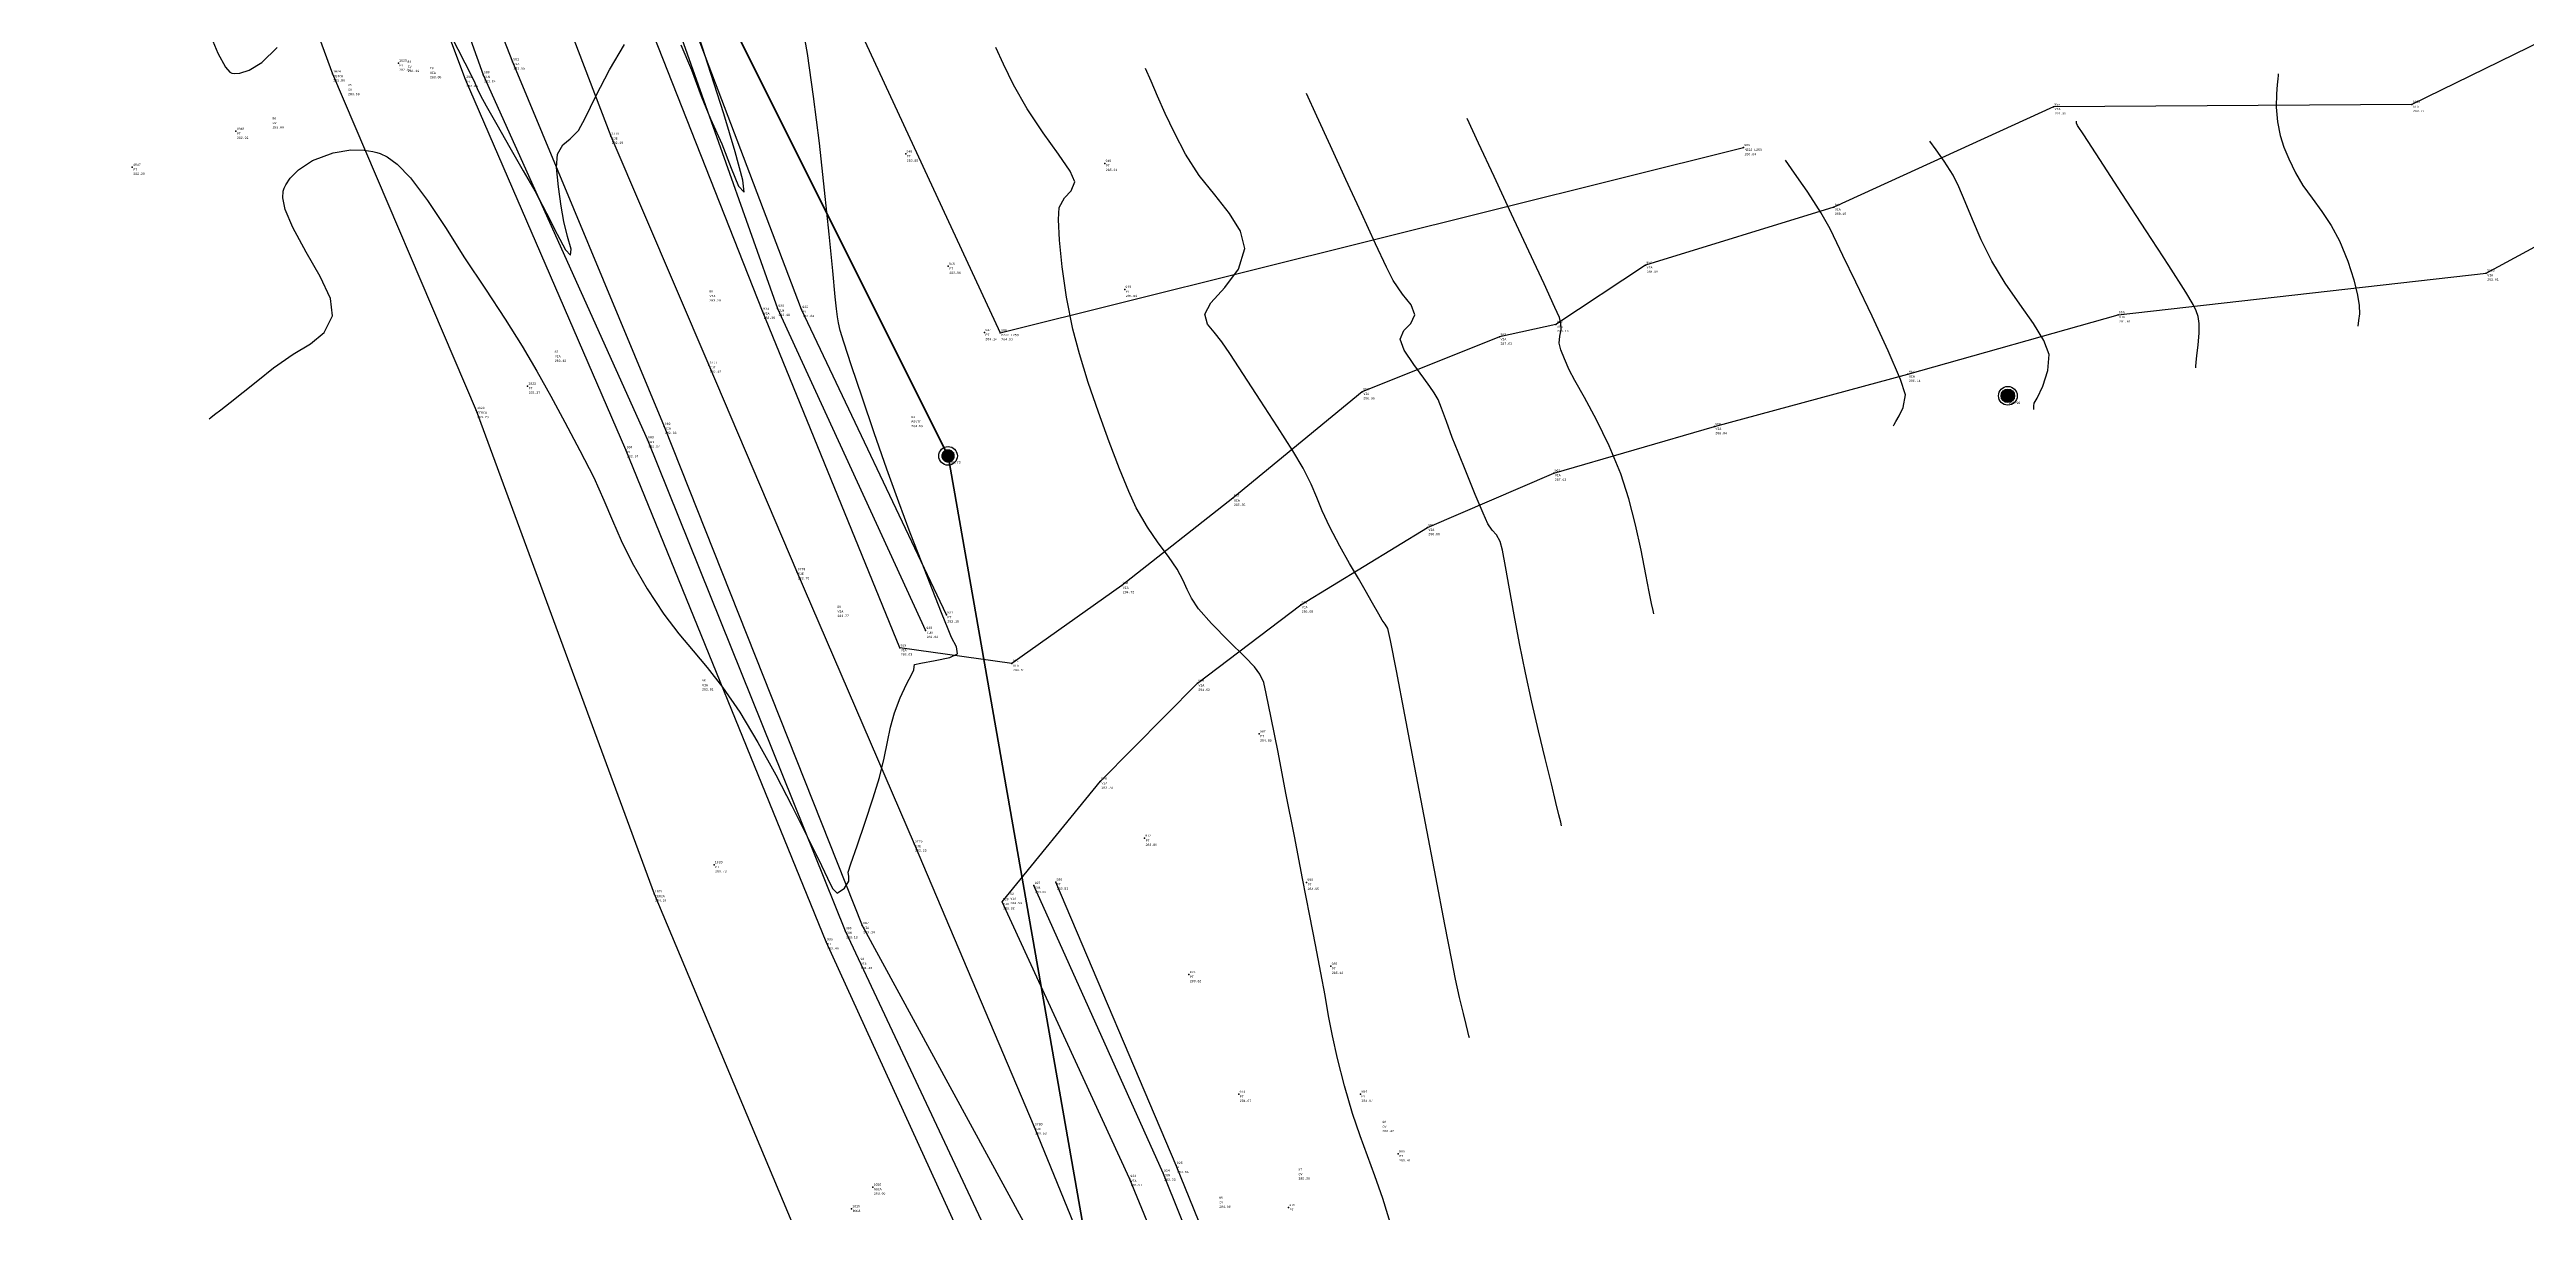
# Model space of a CAD drawing. Header units: metres. Extents: x 5050628 to 5051715, y 2427226 to 2427693.
# Drawn here: x 5050999 to 5051055, y 2427450.4 to 2427476.7 of the extents above; entities that cross this region are included whole.
import ezdxf
from ezdxf.enums import TextEntityAlignment as Align

# ---------------------------------------------------------------- set-up
doc = ezdxf.new("R2010")
doc.units = ezdxf.units.M
for name, color, linetype in [('1. Eje Vía', 7, 'Continuous'), ('Alcantarilla', 253, 'Continuous'), ('C-TOPO-MINR-N', 11, 'Continuous'), ('Cerca', 90, 'FENCELINE2'), ('Cuneta N', 150, 'Continuous'), ('CVL_PUNTO', 2, 'Continuous'), ('CVL_PUNTO_COR', 2, 'Continuous'), ('CVL_PUNTO_NUM', 2, 'Continuous'), ('Paramento', 7, 'Continuous'), ('POSTE', 2, 'Continuous'), ('Vía', 40, 'Continuous')]:
    doc.layers.add(name, color=color, linetype=linetype)
doc.layers.add('Linea del alumbrado', color=2, linetype='Continuous', lineweight=100)
doc.layers.add('Poste Baja tension', color=30, linetype='Continuous', lineweight=100)
doc.styles.add('MONOTXT4', font='monotxt4.shx')
doc.linetypes.add('FENCELINE2', pattern='A,0.25,-0.1,[132,ltypeshp.shx,S=0.1,R=0,X=-0.1,Y=0],-0.1,1', length=1.45)

# ---------------------------------------------------------------- blocks, each defined once
blk = doc.blocks.new('POSTE')
at = {"layer": 'POSTE'}
h = blk.add_hatch(color=30, dxfattribs=at)
edge = h.paths.add_edge_path()
edge.add_arc((992.96, 972.38), 0.558, 0, 360)
at = {"layer": 'POSTE', "color": 30}
for radius in [0.768, 0.558]:
    blk.add_circle((992.96, 972.38, 192.94), radius, dxfattribs=at)
blk = doc.blocks.new('A$Cd4a49434')
at = {"layer": 'POSTE', "xscale": 0.6787685145199105, "yscale": 0.6787685145199105, "zscale": 0.6787685145199105, "rotation": 349.84833}
blk.add_blockref('POSTE', (-779.25, -530.37, 158.25), dxfattribs=at)
blk = doc.blocks.new('Poste alumbrado publico')
at = {"layer": 'POSTE', "true_color": 0xf8d731}
h = blk.add_hatch(color=40, dxfattribs=at)
edge = h.paths.add_edge_path()
edge.add_arc((839096.774, 1362011.373), 0.154, -10.5638, 349.4362)
at = {"layer": 'POSTE', "color": 30}
blk.add_circle((839096.774, 1362011.373, 258.514), 0.211, dxfattribs=at)

msp = doc.modelspace()

# ---------------------------------------------------------------- linework, layer by layer
at = {"layer": '1. Eje Vía', "elevation": 280.286, "flags": 128}
msp.add_lwpolyline([(5051009.27, 2427481.095), (5051011.683, 2427474.781), (5051013.901, 2427469.598), (5051015.895, 2427464.923), (5051018.545, 2427458.76), (5051021.26, 2427452.358), (5051023.643, 2427446.518), (5051025.909, 2427440.562), (5051028.059, 2427434.158), (5051029.64, 2427428.133), (5051031.572, 2427421.798), (5051034.273, 2427415.772), (5051037.725, 2427410.319)], dxfattribs=at)
at = {"layer": 'C-TOPO-MINR-N', "color": 32, "linetype": 'Continuous', "lineweight": -3}
for points in [[(5051002.528, 2427477.297, 283.966), (5051002.794, 2427476.658, 283.966), (5051002.968, 2427476.343, 283.966), (5051003.067, 2427476.232, 283.966), (5051003.111, 2427476.21, 283.966), (5051003.17, 2427476.201, 283.966), (5051003.297, 2427476.208, 283.966), (5051003.504, 2427476.275, 283.966), (5051003.792, 2427476.453, 283.966), (5051004.136, 2427476.786, 283.966)], [(5051002.596, 2427468.382, 283.966), (5051002.636, 2427468.413, 283.966), (5051002.721, 2427468.48, 283.966), (5051002.863, 2427468.59, 283.966), (5051003.074, 2427468.754, 283.966), (5051003.372, 2427468.986, 283.966), (5051003.701, 2427469.248, 283.966), (5051004.055, 2427469.538, 283.966), (5051004.498, 2427469.848, 283.966), (5051004.892, 2427470.082, 283.966), (5051005.202, 2427470.338, 283.966), (5051005.392, 2427470.718, 283.966), (5051005.346, 2427471.107, 283.966), (5051005.114, 2427471.605, 283.966), (5051004.796, 2427472.158, 283.966), (5051004.489, 2427472.712, 283.966), (5051004.316, 2427473.12, 283.966), (5051004.263, 2427473.387, 283.966), (5051004.276, 2427473.54, 283.966), (5051004.299, 2427473.608, 283.966), (5051004.337, 2427473.684, 283.966), (5051004.433, 2427473.828, 283.966), (5051004.621, 2427474.021, 283.966), (5051004.938, 2427474.231, 283.966), (5051005.405, 2427474.407, 283.966), (5051005.806, 2427474.47, 283.966), (5051006.106, 2427474.465, 283.966), (5051006.3, 2427474.436, 283.966), (5051006.394, 2427474.414, 283.966), (5051006.471, 2427474.388, 283.966), (5051006.624, 2427474.314, 283.966), (5051006.852, 2427474.149, 283.966), (5051007.155, 2427473.837, 283.966), (5051007.54, 2427473.326, 283.966), (5051007.944, 2427472.713, 283.966), (5051008.376, 2427472.031, 283.966), (5051008.847, 2427471.315, 283.966), (5051009.298, 2427470.637, 283.966), (5051009.679, 2427470.029, 283.966), (5051010.015, 2427469.459, 283.966), (5051010.328, 2427468.896, 283.966), (5051010.645, 2427468.309, 283.966), (5051010.988, 2427467.666, 283.966), (5051011.298, 2427467.052, 283.966), (5051011.528, 2427466.541, 283.966), (5051011.722, 2427466.082, 283.966), (5051011.921, 2427465.627, 283.966), (5051012.17, 2427465.127, 283.966), (5051012.51, 2427464.534, 283.966), (5051012.886, 2427463.961, 283.966), (5051013.224, 2427463.516, 283.966), (5051013.546, 2427463.134, 283.966), (5051013.869, 2427462.754, 283.966), (5051014.214, 2427462.311, 283.966), (5051014.601, 2427461.744, 283.966), (5051015.015, 2427461.053, 283.966), (5051015.416, 2427460.326, 283.966), (5051015.781, 2427459.622, 283.966), (5051016.091, 2427459.005, 283.966), (5051016.322, 2427458.533, 283.966), (5051016.454, 2427458.27, 283.966), (5051016.59, 2427457.988, 283.966), (5051016.701, 2427457.754, 283.966), (5051016.803, 2427457.648, 283.966), (5051016.969, 2427457.76, 283.966), (5051017.073, 2427457.92, 283.966), (5051017.068, 2427458.02, 283.966), (5051017.054, 2427458.125, 283.966), (5051017.113, 2427458.307, 283.966), (5051017.255, 2427458.717, 283.966), (5051017.439, 2427459.251, 283.966), (5051017.623, 2427459.801, 283.966), (5051017.765, 2427460.265, 283.966), (5051017.873, 2427460.701, 283.966), (5051017.944, 2427461.07, 283.966), (5051018.011, 2427461.402, 283.966), (5051018.102, 2427461.729, 283.966), (5051018.234, 2427462.067, 283.966), (5051018.378, 2427462.376, 283.966), (5051018.494, 2427462.605, 283.966), (5051018.544, 2427462.702, 283.966), (5051018.546, 2427462.766, 283.966), (5051018.552, 2427462.825, 283.966), (5051018.702, 2427462.853, 283.966), (5051019.026, 2427462.91, 283.966), (5051019.357, 2427462.984, 283.966), (5051019.532, 2427463.063, 283.966), (5051019.507, 2427463.225, 283.966), (5051019.395, 2427463.432, 283.966), (5051019.32, 2427463.621, 283.966), (5051019.169, 2427463.995, 283.966), (5051018.962, 2427464.511, 283.966), (5051018.719, 2427465.129, 283.966), (5051018.458, 2427465.805, 283.966), (5051018.2, 2427466.496, 283.966), (5051017.932, 2427467.246, 283.966), (5051017.645, 2427468.066, 283.966), (5051017.369, 2427468.874, 283.966), (5051017.13, 2427469.586, 283.966), (5051016.956, 2427470.117, 283.966), (5051016.874, 2427470.383, 283.966), (5051016.835, 2427470.556, 283.966), (5051016.814, 2427470.695, 283.966), (5051016.791, 2427470.871, 283.966), (5051016.763, 2427471.142, 283.966), (5051016.706, 2427471.734, 283.966), (5051016.624, 2427472.567, 283.966), (5051016.522, 2427473.557, 283.966), (5051016.403, 2427474.623, 283.966), (5051016.272, 2427475.683, 283.966), (5051016.132, 2427476.654, 283.966), (5051015.989, 2427477.454, 283.966)], [(5051008.065, 2427477.061, 282.966), (5051008.385, 2427476.441, 282.966), (5051008.534, 2427476.15, 282.966), (5051008.607, 2427475.991, 282.966), (5051008.662, 2427475.862, 282.966), (5051008.738, 2427475.704, 282.966), (5051008.869, 2427475.467, 282.966), (5051009.108, 2427475.047, 282.966), (5051009.403, 2427474.529, 282.966), (5051009.705, 2427474, 282.966), (5051009.963, 2427473.547, 282.966), (5051010.23, 2427473.042, 282.966), (5051010.47, 2427472.564, 282.966), (5051010.66, 2427472.212, 282.966), (5051010.774, 2427472.089, 282.966), (5051010.785, 2427472.226, 282.966), (5051010.703, 2427472.509, 282.966), (5051010.621, 2427472.851, 282.966), (5051010.566, 2427473.195, 282.966), (5051010.499, 2427473.639, 282.966), (5051010.459, 2427474.071, 282.966), (5051010.482, 2427474.378, 282.966), (5051010.602, 2427474.584, 282.966), (5051010.766, 2427474.724, 282.966), (5051010.955, 2427474.912, 282.966), (5051011.106, 2427475.189, 282.966), (5051011.349, 2427475.687, 282.966), (5051011.654, 2427476.285, 282.966), (5051011.993, 2427476.86, 282.966)], [(5051013.271, 2427476.849, 282.966), (5051013.51, 2427476.283, 282.966), (5051013.728, 2427475.688, 282.966), (5051013.943, 2427475.177, 282.966), (5051014.196, 2427474.605, 282.966), (5051014.405, 2427474.056, 282.966), (5051014.572, 2427473.652, 282.966), (5051014.699, 2427473.517, 282.966), (5051014.675, 2427473.786, 282.966), (5051014.502, 2427474.431, 282.966), (5051014.24, 2427475.29, 282.966), (5051013.949, 2427476.2, 282.966), (5051013.691, 2427476.998, 282.966)], [(5051029.345, 2427450.094, 285.966), (5051029.15, 2427450.731, 285.966), (5051028.97, 2427451.247, 285.966), (5051028.801, 2427451.701, 285.966), (5051028.634, 2427452.152, 285.966), (5051028.463, 2427452.659, 285.966), (5051028.283, 2427453.281, 285.966), (5051028.125, 2427453.904, 285.966), (5051028.011, 2427454.415, 285.966), (5051027.923, 2427454.87, 285.966), (5051027.843, 2427455.328, 285.966), (5051027.751, 2427455.844, 285.966), (5051027.629, 2427456.477, 285.966), (5051027.5, 2427457.133, 285.966), (5051027.335, 2427457.98, 285.966), (5051027.149, 2427458.934, 285.966), (5051026.959, 2427459.913, 285.966), (5051026.78, 2427460.834, 285.966), (5051026.626, 2427461.613, 285.966), (5051026.512, 2427462.166, 285.966), (5051026.455, 2427462.412, 285.966), (5051026.367, 2427462.601, 285.966), (5051026.244, 2427462.772, 285.966), (5051026.037, 2427462.988, 285.966), (5051025.67, 2427463.347, 285.966), (5051025.274, 2427463.747, 285.966), (5051024.98, 2427464.084, 285.966), (5051024.825, 2427464.322, 285.966), (5051024.725, 2427464.522, 285.966), (5051024.631, 2427464.727, 285.966), (5051024.494, 2427464.979, 285.966), (5051024.299, 2427465.267, 285.966), (5051024.07, 2427465.574, 285.966), (5051023.823, 2427465.931, 285.966), (5051023.573, 2427466.372, 285.966), (5051023.405, 2427466.741, 285.966), (5051023.193, 2427467.253, 285.966), (5051022.957, 2427467.865, 285.966), (5051022.715, 2427468.531, 285.966), (5051022.485, 2427469.208, 285.966), (5051022.287, 2427469.852, 285.966), (5051022.139, 2427470.416, 285.966), (5051021.995, 2427471.134, 285.966), (5051021.894, 2427471.821, 285.966), (5051021.833, 2427472.425, 285.966), (5051021.812, 2427472.893, 285.966), (5051021.829, 2427473.171, 285.966), (5051021.948, 2427473.386, 285.966), (5051022.103, 2427473.545, 285.966), (5051022.179, 2427473.746, 285.966), (5051022.075, 2427473.987, 285.966), (5051021.813, 2427474.375, 285.966), (5051021.465, 2427474.861, 285.966), (5051021.101, 2427475.401, 285.966), (5051020.794, 2427475.945, 285.966), (5051020.568, 2427476.412, 285.966), (5051020.392, 2427476.792, 285.966)], [(5051031.107, 2427454.37, 286.966), (5051031.096, 2427454.415, 286.966), (5051031.073, 2427454.513, 286.966), (5051031.033, 2427454.675, 286.966), (5051030.972, 2427454.923, 286.966), (5051030.886, 2427455.283, 286.966), (5051030.793, 2427455.7, 286.966), (5051030.708, 2427456.126, 286.966), (5051030.553, 2427456.933, 286.966), (5051030.347, 2427458.006, 286.966), (5051030.113, 2427459.232, 286.966), (5051029.873, 2427460.494, 286.966), (5051029.646, 2427461.68, 286.966), (5051029.456, 2427462.676, 286.966), (5051029.322, 2427463.365, 286.966), (5051029.267, 2427463.635, 286.966), (5051029.205, 2427463.732, 286.966), (5051029.135, 2427463.826, 286.966), (5051029.056, 2427463.962, 286.966), (5051028.918, 2427464.208, 286.966), (5051028.752, 2427464.503, 286.966), (5051028.597, 2427464.771, 286.966), (5051028.399, 2427465.111, 286.966), (5051028.179, 2427465.503, 286.966), (5051027.953, 2427465.93, 286.966), (5051027.778, 2427466.304, 286.966), (5051027.656, 2427466.603, 286.966), (5051027.531, 2427466.901, 286.966), (5051027.346, 2427467.27, 286.966), (5051027.115, 2427467.661, 286.966), (5051026.771, 2427468.203, 286.966), (5051026.378, 2427468.809, 286.966), (5051025.996, 2427469.39, 286.966), (5051025.686, 2427469.859, 286.966), (5051025.511, 2427470.126, 286.966), (5051025.333, 2427470.349, 286.966), (5051025.184, 2427470.527, 286.966), (5051025.121, 2427470.751, 286.966), (5051025.262, 2427471.009, 286.966), (5051025.575, 2427471.353, 286.966), (5051025.886, 2427471.769, 286.966), (5051026.026, 2427472.24, 286.966), (5051025.928, 2427472.635, 286.966), (5051025.682, 2427473.035, 286.966), (5051025.35, 2427473.452, 286.966), (5051024.996, 2427473.895, 286.966), (5051024.683, 2427474.373, 286.966), (5051024.435, 2427474.854, 286.966), (5051024.228, 2427475.293, 286.966), (5051024.055, 2427475.686, 286.966), (5051023.909, 2427476.029, 286.966), (5051023.783, 2427476.316, 286.966)], [(5051049.404, 2427476.196, 293.966), (5051049.403, 2427476.159, 293.966), (5051049.397, 2427476.079, 293.966), (5051049.384, 2427475.943, 293.966), (5051049.366, 2427475.737, 293.966), (5051049.358, 2427475.441, 293.966), (5051049.389, 2427475.107, 293.966), (5051049.452, 2427474.796, 293.966), (5051049.533, 2427474.535, 293.966), (5051049.644, 2427474.271, 293.966), (5051049.797, 2427473.952, 293.966), (5051049.965, 2427473.664, 293.966), (5051050.17, 2427473.376, 293.966), (5051050.389, 2427473.077, 293.966), (5051050.604, 2427472.759, 293.966), (5051050.794, 2427472.412, 293.966), (5051050.98, 2427471.956, 293.966), (5051051.115, 2427471.53, 293.966), (5051051.201, 2427471.181, 293.966), (5051051.24, 2427470.952, 293.966), (5051051.243, 2427470.763, 293.966), (5051051.222, 2427470.606, 293.966), (5051051.205, 2427470.484, 293.966)], [(5051033.193, 2427459.171, 287.966), (5051033.175, 2427459.25, 287.966), (5051033.134, 2427459.419, 287.966), (5051033.066, 2427459.7, 287.966), (5051032.963, 2427460.118, 287.966), (5051032.822, 2427460.697, 287.966), (5051032.673, 2427461.322, 287.966), (5051032.522, 2427461.973, 287.966), (5051032.376, 2427462.632, 287.966), (5051032.242, 2427463.295, 287.966), (5051032.121, 2427463.943, 287.966), (5051032.016, 2427464.538, 287.966), (5051031.927, 2427465.039, 287.966), (5051031.856, 2427465.408, 287.966), (5051031.804, 2427465.605, 287.966), (5051031.718, 2427465.755, 287.966), (5051031.625, 2427465.863, 287.966), (5051031.526, 2427466.009, 287.966), (5051031.417, 2427466.248, 287.966), (5051031.241, 2427466.668, 287.966), (5051031.04, 2427467.164, 287.966), (5051030.853, 2427467.63, 287.966), (5051030.722, 2427467.961, 287.966), (5051030.587, 2427468.324, 287.966), (5051030.48, 2427468.625, 287.966), (5051030.399, 2427468.824, 287.966), (5051030.312, 2427468.972, 287.966), (5051030.214, 2427469.114, 287.966), (5051030.075, 2427469.303, 287.966), (5051029.848, 2427469.61, 287.966), (5051029.636, 2427469.938, 287.966), (5051029.541, 2427470.19, 287.966), (5051029.627, 2427470.385, 287.966), (5051029.787, 2427470.54, 287.966), (5051029.873, 2427470.735, 287.966), (5051029.788, 2427470.965, 287.966), (5051029.595, 2427471.208, 287.966), (5051029.381, 2427471.516, 287.966), (5051029.234, 2427471.815, 287.966), (5051028.983, 2427472.348, 287.966), (5051028.664, 2427473.037, 287.966), (5051028.313, 2427473.801, 287.966), (5051027.965, 2427474.561, 287.966), (5051027.655, 2427475.236, 287.966), (5051027.42, 2427475.748, 287.966)], [(5051035.279, 2427463.972, 288.966), (5051035.263, 2427464.045, 288.966), (5051035.229, 2427464.202, 288.966), (5051035.176, 2427464.466, 288.966), (5051035.1, 2427464.861, 288.966), (5051034.991, 2427465.407, 288.966), (5051034.864, 2427465.985, 288.966), (5051034.713, 2427466.57, 288.966), (5051034.533, 2427467.135, 288.966), (5051034.271, 2427467.774, 288.966), (5051033.985, 2427468.361, 288.966), (5051033.712, 2427468.864, 288.966), (5051033.492, 2427469.252, 288.966), (5051033.365, 2427469.493, 288.966), (5051033.257, 2427469.738, 288.966), (5051033.175, 2427469.942, 288.966), (5051033.136, 2427470.095, 288.966), (5051033.157, 2427470.256, 288.966), (5051033.187, 2427470.401, 288.966), (5051033.177, 2427470.541, 288.966), (5051033.143, 2427470.678, 288.966), (5051033.043, 2427470.906, 288.966), (5051032.798, 2427471.439, 288.966), (5051032.455, 2427472.176, 288.966), (5051032.063, 2427473.019, 288.966), (5051031.668, 2427473.867, 288.966), (5051031.317, 2427474.62, 288.966), (5051031.057, 2427475.179, 288.966)], [(5051047.54, 2427469.538, 292.966), (5051047.543, 2427469.574, 292.966), (5051047.551, 2427469.66, 292.966), (5051047.568, 2427469.816, 292.966), (5051047.593, 2427470.05, 292.966), (5051047.616, 2427470.333, 292.966), (5051047.616, 2427470.541, 292.966), (5051047.591, 2427470.7, 292.966), (5051047.551, 2427470.825, 292.966), (5051047.484, 2427470.973, 292.966), (5051047.312, 2427471.254, 292.966), (5051046.928, 2427471.855, 292.966), (5051046.418, 2427472.642, 292.966), (5051045.869, 2427473.485, 292.966), (5051045.369, 2427474.251, 292.966), (5051045.005, 2427474.809, 292.966), (5051044.863, 2427475.025, 292.966), (5051044.845, 2427475.076, 292.966), (5051044.846, 2427475.125, 292.966)], [(5051040.702, 2427468.223, 290.966), (5051040.716, 2427468.255, 290.966), (5051040.755, 2427468.326, 290.966), (5051040.827, 2427468.448, 290.966), (5051040.923, 2427468.64, 290.966), (5051040.977, 2427468.925, 290.966), (5051040.863, 2427469.277, 290.966), (5051040.585, 2427469.922, 290.966), (5051040.221, 2427470.706, 290.966), (5051039.852, 2427471.477, 290.966), (5051039.559, 2427472.081, 290.966), (5051039.421, 2427472.364, 290.966), (5051039.348, 2427472.524, 290.966), (5051039.268, 2427472.682, 290.966), (5051039.179, 2427472.845, 290.966), (5051039.057, 2427473.054, 290.966), (5051038.901, 2427473.305, 290.966), (5051038.748, 2427473.536, 290.966), (5051038.569, 2427473.795, 290.966), (5051038.395, 2427474.042, 290.966), (5051038.258, 2427474.237, 290.966)], [(5051043.875, 2427468.593, 291.966), (5051043.875, 2427468.599, 291.966), (5051043.877, 2427468.625, 291.966), (5051043.88, 2427468.678, 291.966), (5051043.886, 2427468.735, 291.966), (5051043.949, 2427468.854, 291.966), (5051044.077, 2427469.123, 291.966), (5051044.194, 2427469.474, 291.966), (5051044.221, 2427469.839, 291.966), (5051044.106, 2427470.156, 291.966), (5051043.868, 2427470.541, 291.966), (5051043.558, 2427470.979, 291.966), (5051043.229, 2427471.454, 291.966), (5051042.93, 2427471.95, 291.966), (5051042.689, 2427472.439, 291.966), (5051042.489, 2427472.893, 291.966), (5051042.322, 2427473.297, 291.966), (5051042.18, 2427473.636, 291.966), (5051042.053, 2427473.896, 291.966), (5051041.851, 2427474.218, 291.966), (5051041.666, 2427474.471, 291.966), (5051041.522, 2427474.666, 291.966)]]:
    msp.add_polyline3d(points, dxfattribs=at)
at = {"layer": 'Cerca', "elevation": 279.535, "flags": 128}
msp.add_lwpolyline([(5050974.648, 2427403.009), (5050974.087, 2427403.657), (5050972.488, 2427408.229), (5050970.403, 2427411.399), (5050969.471, 2427413.283), (5050969.248, 2427415.495), (5050970.507, 2427420.085), (5050971.096, 2427422.2), (5050971.56, 2427426.841), (5050971.283, 2427429.947), (5050970.45, 2427433.378), (5050968.473, 2427438.338), (5050965.521, 2427444.127), (5050961.933, 2427450.972), (5050957.394, 2427459.623), (5050954.492, 2427465.268), (5050953.127, 2427468.349), (5050951.501, 2427474.751), (5050951.987, 2427481.382), (5050954.36, 2427487.765), (5050957.334, 2427492.135), (5050962.92, 2427496.553), (5050967.723, 2427498.394), (5050972.385, 2427498.997), (5050977.369, 2427497.848), (5050983.192, 2427496.549), (5050985.271, 2427496.424), (5050990.815, 2427495.224), (5050995.507, 2427492.991), (5050999.158, 2427489.401), (5051001.516, 2427485.378), (5051003.026, 2427482.619), (5051005.386, 2427476.192), (5051008.641, 2427468.572), (5051012.663, 2427457.628), (5051016.366, 2427448.797), (5051019.33, 2427441.846), (5051021.66, 2427436.096), (5051023.95, 2427430.261), (5051026.173, 2427412.444)], dxfattribs=at)
at = {"layer": 'Cuneta N'}
for points in [[(5050978.298, 2427507.009, 280.559), (5050987.102, 2427505.629, 280.628), (5050994.372, 2427503.434, 280.952), (5050999.059, 2427500.713, 281.172), (5051003.472, 2427496.984, 281.416), (5051006.318, 2427493.482, 281.537), (5051008.532, 2427488.341, 281.848), (5051010.47, 2427484.273, 281.946), (5051012.328, 2427479.714, 282.211), (5051015.455, 2427470.884, 282.649), (5051018.807, 2427463.594, 283.29)], [(5051019.277, 2427463.945, 283.642), (5051016.001, 2427470.86, 283.306), (5051012.602, 2427479.821, 282.459), (5051011.016, 2427484.259, 282.263), (5051008.667, 2427488.845, 282.142), (5051005.811, 2427495.359, 281.95), (5051003.134, 2427498.692, 281.76), (5051000.808, 2427500.414, 281.711), (5050997.747, 2427502.789, 281.489), (5050994.489, 2427504.396, 281.339), (5050991.154, 2427505.295, 281.094), (5050986.397, 2427505.993, 280.839), (5050978.298, 2427507.009, 280.559)], [(5050961.391, 2427498.569, 279.639), (5050966.763, 2427501.034, 279.746), (5050972.272, 2427501.766, 279.849), (5050978.256, 2427501.519, 280.136), (5050983.592, 2427500.616, 280.35), (5050989.498, 2427499.25, 280.577), (5050994.474, 2427497.374, 280.838), (5051000.015, 2427493.978, 281.25), (5051003.512, 2427489.458, 281.522), (5051004.86, 2427486.612, 281.655), (5051006.354, 2427483, 281.839), (5051008.797, 2427476.173, 282.305), (5051012.512, 2427467.91, 282.739), (5051016.987, 2427456.797, 283.594), (5051020.234, 2427449.872, 283.784), (5051023.372, 2427441.013, 284.257), (5051026.146, 2427431.159, 284.742), (5051027.138, 2427428.374, 285.086), (5051029.769, 2427421.1, 285.505), (5051031.867, 2427416.017, 285.927), (5051034.932, 2427410.555, 286.252)], [(5051034.568, 2427409.43, 286.551), (5051030.294, 2427417.339, 285.906), (5051029.367, 2427421.011, 285.544), (5051026.394, 2427428.109, 285.215), (5051025.467, 2427430.878, 285.068), (5051022.864, 2427440.692, 284.632), (5051019.815, 2427449.403, 284.211), (5051016.56, 2427456.545, 283.961), (5051012.027, 2427467.684, 283.039), (5051008.397, 2427476.066, 282.518), (5051005.939, 2427482.62, 282.259), (5051004.399, 2427486.255, 282.131), (5051003.057, 2427489.236, 281.934), (5050999.736, 2427493.566, 281.67), (5050994.152, 2427496.681, 281.4), (5050989.32, 2427498.765, 280.951), (5050983.471, 2427500.115, 280.796), (5050978.179, 2427501.142, 280.62), (5050972.237, 2427501.381, 280.3), (5050966.946, 2427500.632, 280.246), (5050961.657, 2427498.178, 279.957), (5050956.628, 2427492.824, 279.505)], [(5051027.729, 2427442.46, 284.309), (5051024.18, 2427451.311, 283.8), (5051021.256, 2427457.82, 283.535)], [(5051028.156, 2427442.41, 284.692), (5051024.472, 2427451.482, 284.127), (5051021.751, 2427457.898, 283.973)]]:
    msp.add_polyline3d(points, dxfattribs=at)
at = {"layer": 'CVL_PUNTO', "color": 4}
for p in [(5051006.881, 2427476.436, 283.006), (5051006.881, 2427476.436, 283.006), (5051009.461, 2427476.467, 282.412), (5051009.461, 2427476.467, 282.412), (5051005.386, 2427476.192, 283.342), (5051005.386, 2427476.192, 283.342), (5051008.397, 2427476.066, 282.518), (5051008.397, 2427476.066, 282.518), (5051008.797, 2427476.173, 282.305), (5051008.797, 2427476.173, 282.305), (5051044.324, 2427475.446, 292.453), (5051044.324, 2427475.446, 292.453), (5051052.43, 2427475.5, 294.236), (5051052.43, 2427475.5, 294.236), (5051003.205, 2427474.893, 283.382), (5051003.205, 2427474.893, 283.382), (5051011.683, 2427474.781, 282.564), (5051011.683, 2427474.781, 282.564), (5051018.357, 2427474.379, 284.32), (5051018.357, 2427474.379, 284.32), (5051037.311, 2427474.524, 290.304), (5051037.311, 2427474.524, 290.304), (5051000.861, 2427474.078, 282.671), (5051000.861, 2427474.078, 282.671), (5051022.86, 2427474.167, 285.776), (5051022.86, 2427474.167, 285.776), (5051039.353, 2427473.174, 290.615), (5051039.353, 2427473.174, 290.615), (5051019.32, 2427471.836, 284.326), (5051019.32, 2427471.836, 284.326), (5051035.094, 2427471.862, 289.356), (5051035.094, 2427471.862, 289.356), (5051054.111, 2427471.684, 294.377), (5051054.111, 2427471.684, 294.377), (5051015.12, 2427470.819, 282.827), (5051015.12, 2427470.819, 282.827), (5051015.455, 2427470.884, 282.649), (5051015.455, 2427470.884, 282.649), (5051016.001, 2427470.86, 283.306), (5051016.001, 2427470.86, 283.306), (5051023.31, 2427471.313, 286.16), (5051023.31, 2427471.313, 286.16), (5051020.137, 2427470.337, 284.604), (5051020.137, 2427470.337, 284.604), (5051020.497, 2427470.33, 284.992), (5051020.497, 2427470.33, 284.992), (5051033.067, 2427470.519, 288.596), (5051033.067, 2427470.519, 288.596), (5051045.783, 2427470.739, 292.078), (5051045.783, 2427470.739, 292.078), (5051031.789, 2427470.236, 288.077), (5051031.789, 2427470.236, 288.077), (5051013.901, 2427469.598, 282.887), (5051013.901, 2427469.598, 282.887), (5051041.029, 2427469.393, 290.606), (5051041.029, 2427469.393, 290.606), (5051009.804, 2427469.126, 283.832), (5051009.804, 2427469.126, 283.832), (5051028.685, 2427468.998, 287.124), (5051028.685, 2427468.998, 287.124), (5051043.289, 2427468.892, 291.424), (5051043.289, 2427468.892, 291.424), (5051008.641, 2427468.572, 284.198), (5051008.641, 2427468.572, 284.198), (5051012.889, 2427468.213, 282.83), (5051012.889, 2427468.213, 282.83), (5051036.651, 2427468.208, 289.305), (5051036.651, 2427468.208, 289.305), (5051012.027, 2427467.684, 283.039), (5051012.027, 2427467.684, 283.039), (5051012.512, 2427467.91, 282.739), (5051012.512, 2427467.91, 282.739), (5051019.315, 2427467.545, 284.193), (5051019.315, 2427467.545, 284.193), (5051033.017, 2427467.156, 288.098), (5051033.017, 2427467.156, 288.098), (5051025.759, 2427466.585, 286.013), (5051025.759, 2427466.585, 286.013), (5051030.158, 2427465.922, 287.146), (5051030.158, 2427465.922, 287.146), (5051015.895, 2427464.923, 283.245), (5051015.895, 2427464.923, 283.245), (5051023.245, 2427464.61, 285.191), (5051023.245, 2427464.61, 285.191), (5051027.292, 2427464.17, 286.064), (5051027.292, 2427464.17, 286.064), (5051018.807, 2427463.594, 283.29), (5051018.807, 2427463.594, 283.29), (5051019.277, 2427463.945, 283.642), (5051019.277, 2427463.945, 283.642), (5051018.222, 2427463.199, 283.492), (5051018.222, 2427463.199, 283.492), (5051020.761, 2427462.846, 284.272), (5051020.761, 2427462.846, 284.272), (5051024.955, 2427462.399, 285.09), (5051024.955, 2427462.399, 285.09), (5051026.351, 2427461.25, 285.353), (5051026.351, 2427461.25, 285.353), (5051022.761, 2427460.183, 284.211), (5051022.761, 2427460.183, 284.211), (5051018.545, 2427458.76, 283.695), (5051018.545, 2427458.76, 283.695), (5051023.76, 2427458.889, 284.357), (5051023.76, 2427458.889, 284.357), (5051014.021, 2427458.289, 284.2), (5051014.021, 2427458.289, 284.2), (5051012.663, 2427457.628, 284.707), (5051012.663, 2427457.628, 284.707), (5051020.537, 2427457.452, 283.789), (5051020.537, 2427457.452, 283.789), (5051021.256, 2427457.82, 283.535), (5051021.256, 2427457.82, 283.535), (5051021.751, 2427457.898, 283.973), (5051021.751, 2427457.898, 283.973), (5051027.425, 2427457.891, 285.416), (5051027.425, 2427457.891, 285.416), (5051017.375, 2427456.913, 283.608), (5051017.375, 2427456.913, 283.608), (5051016.56, 2427456.545, 283.961), (5051016.56, 2427456.545, 283.961), (5051016.987, 2427456.797, 283.594), (5051016.987, 2427456.797, 283.594), (5051024.762, 2427455.803, 284.288), (5051024.762, 2427455.803, 284.288), (5051027.973, 2427455.99, 285.589), (5051027.973, 2427455.99, 285.589), (5051025.891, 2427453.095, 284.536), (5051025.891, 2427453.095, 284.536), (5051028.644, 2427453.098, 285.436), (5051028.644, 2427453.098, 285.436), (5051021.26, 2427452.358, 283.999), (5051021.26, 2427452.358, 283.999), (5051024.18, 2427451.311, 283.8), (5051024.18, 2427451.311, 283.8), (5051024.472, 2427451.482, 284.127), (5051024.472, 2427451.482, 284.127), (5051029.498, 2427451.745, 285.876), (5051029.498, 2427451.745, 285.876), (5051017.614, 2427450.993, 285.368), (5051017.614, 2427450.993, 285.368), (5051023.422, 2427451.187, 284.034), (5051023.422, 2427451.187, 284.034), (5051017.131, 2427450.503, 285.063), (5051017.131, 2427450.503, 285.063), (5051027.016, 2427450.529, 284.674), (5051027.016, 2427450.529, 284.674)]:
    msp.add_point(p, dxfattribs=at)
at = {"layer": 'Linea del alumbrado', "elevation": 280.041, "flags": 128}
msp.add_lwpolyline([(5050812.867, 2427369.13), (5050833.83, 2427364.636), (5050857.843, 2427361.544), (5050881.81, 2427356.327), (5050912.191, 2427365.497), (5050933.547, 2427378.473), (5050946.337, 2427393.894), (5050969.149, 2427423.924), (5050960.949, 2427448.329), (5050950.71, 2427470.945), (5050943.61, 2427492.233), (5050972.115, 2427500.722), (5051002.946, 2427500.291), (5051019.315, 2427467.545), (5051026.921, 2427424.142), (5051037.766, 2427401.092)], dxfattribs=at)
at = {"layer": 'Paramento', "elevation": 282.679, "flags": 128}
msp.add_lwpolyline([(5051011.41, 2427489.934), (5051020.497, 2427470.33), (5051037.311, 2427474.524)], dxfattribs=at)
at = {"layer": 'Vía'}
for points in [[(5051006.859, 2427483.126, 282.022), (5051009.461, 2427476.467, 282.412), (5051012.889, 2427468.213, 282.83), (5051017.375, 2427456.913, 283.608), (5051021.017, 2427450.223, 284.046), (5051024.105, 2427441.094, 284.451), (5051026.978, 2427431.273, 284.976), (5051027.709, 2427428.74, 285.155), (5051030.555, 2427421.281, 285.673), (5051032.219, 2427416.161, 286.03), (5051035.597, 2427410.942, 286.303), (5051038.563, 2427406.061, 286.482)], [(5051059.698, 2427479.059, 295.826), (5051052.43, 2427475.5, 294.236), (5051044.324, 2427475.446, 292.453), (5051039.353, 2427473.174, 290.615), (5051035.094, 2427471.862, 289.356), (5051033.067, 2427470.519, 288.596), (5051031.789, 2427470.236, 288.077), (5051028.685, 2427468.998, 287.124), (5051025.759, 2427466.585, 286.013), (5051023.245, 2427464.61, 285.191), (5051020.761, 2427462.846, 284.272), (5051018.222, 2427463.199, 283.492), (5051015.12, 2427470.819, 282.827), (5051011.69, 2427479.511, 282.42)], [(5051061.823, 2427449.655, 292.803), (5051054.537, 2427447.267, 291.421), (5051047.445, 2427445.094, 290.121), (5051041.507, 2427442.591, 288.402), (5051035.604, 2427441.072, 286.577), (5051030.519, 2427439.473, 285.672), (5051027.104, 2427442.206, 284.508), (5051023.422, 2427451.187, 284.034), (5051020.537, 2427457.452, 283.789), (5051020.537, 2427457.452, 283.789), (5051022.761, 2427460.183, 284.211), (5051024.955, 2427462.399, 285.09), (5051027.292, 2427464.17, 286.064), (5051030.158, 2427465.922, 287.146), (5051033.017, 2427467.156, 288.098), (5051036.651, 2427468.208, 289.305), (5051041.029, 2427469.393, 290.606), (5051045.783, 2427470.739, 292.078), (5051054.111, 2427471.684, 294.377), (5051061.192, 2427475.517, 295.773)]]:
    msp.add_polyline3d(points, dxfattribs=at)

# ---------------------------------------------------------------- block references
at = {"layer": 'Alcantarilla'}
msp.add_blockref('Poste alumbrado publico', (4211922.541, 1065456.171, 26.89), dxfattribs=at)
at = {"layer": 'Poste Baja tension', "xscale": 0.4053535161564476, "yscale": 0.4053535161564476, "zscale": 0.4053535161564476, "rotation": 359.587882972625}
msp.add_blockref('A$Cd4a49434', (5051043.077, 2427468.694, 175.403), dxfattribs=at)

# ---------------------------------------------------------------- texts
at = {"layer": 'CVL_PUNTO_COR', "color": 4, "style": 'MONOTXT4'}
for s, p in [('282.88', (5051005.409, 2427476.069, 283.342)), ('282.54', (5051006.904, 2427476.313, 283.006)), ('282.05', (5051008.42, 2427475.943, 282.518)), ('281.84', (5051008.82, 2427476.05, 282.305)), ('281.95', (5051009.484, 2427476.344, 282.412)), ('291.99', (5051044.347, 2427475.323, 292.453)), ('293.77', (5051052.453, 2427475.377, 294.236)), ('282.92', (5051003.228, 2427474.77, 283.382)), ('282.10', (5051011.706, 2427474.658, 282.564)), ('283.85', (5051018.38, 2427474.256, 284.32)), ('289.84', (5051037.334, 2427474.401, 290.304)), ('282.20', (5051000.884, 2427473.955, 282.671)), ('285.31', (5051022.883, 2427474.044, 285.776)), ('290.15', (5051039.376, 2427473.051, 290.615)), ('283.86', (5051019.343, 2427471.713, 284.326)), ('288.89', (5051035.117, 2427471.739, 289.356)), ('293.91', (5051054.134, 2427471.561, 294.377)), ('285.69', (5051023.333, 2427471.19, 286.16)), ('282.36', (5051015.143, 2427470.696, 282.827)), ('282.18', (5051015.478, 2427470.761, 282.649)), ('282.84', (5051016.024, 2427470.737, 283.306)), ('288.13', (5051033.09, 2427470.396, 288.596)), ('291.61', (5051045.806, 2427470.616, 292.078)), ('284.14', (5051020.16, 2427470.214, 284.604)), ('284.53', (5051020.52, 2427470.207, 284.992)), ('287.61', (5051031.812, 2427470.113, 288.077)), ('282.42', (5051013.924, 2427469.475, 282.887)), ('290.14', (5051041.052, 2427469.27, 290.606)), ('283.37', (5051009.827, 2427469.003, 283.832)), ('286.66', (5051028.708, 2427468.875, 287.124)), ('290.96', (5051043.312, 2427468.769, 291.424)), ('283.73', (5051008.664, 2427468.449, 284.198)), ('282.36', (5051012.912, 2427468.09, 282.83)), ('288.84', (5051036.674, 2427468.085, 289.305)), ('282.57', (5051012.05, 2427467.561, 283.039)), ('282.27', (5051012.535, 2427467.787, 282.739)), ('283.73', (5051019.338, 2427467.422, 284.193)), ('287.63', (5051033.04, 2427467.033, 288.098)), ('285.55', (5051025.782, 2427466.462, 286.013)), ('286.68', (5051030.181, 2427465.799, 287.146)), ('282.78', (5051015.918, 2427464.8, 283.245)), ('284.72', (5051023.268, 2427464.487, 285.191)), ('283.18', (5051019.3, 2427463.822, 283.642)), ('285.60', (5051027.315, 2427464.047, 286.064)), ('283.03', (5051018.245, 2427463.076, 283.492)), ('282.82', (5051018.83, 2427463.471, 283.29)), ('283.81', (5051020.784, 2427462.723, 284.272)), ('284.62', (5051024.978, 2427462.276, 285.09)), ('284.89', (5051026.374, 2427461.127, 285.353)), ('283.74', (5051022.784, 2427460.06, 284.211)), ('283.23', (5051018.568, 2427458.637, 283.695)), ('283.89', (5051023.783, 2427458.766, 284.357)), ('283.73', (5051014.044, 2427458.166, 284.2)), ('284.24', (5051012.686, 2427457.505, 284.707)), ('283.07', (5051021.279, 2427457.697, 283.535)), ('283.51', (5051021.774, 2427457.775, 283.973)), ('284.95', (5051027.448, 2427457.768, 285.416)), ('283.32', (5051020.56, 2427457.329, 283.789)), ('283.49', (5051016.583, 2427456.422, 283.961)), ('283.13', (5051017.01, 2427456.674, 283.594)), ('283.14', (5051017.398, 2427456.79, 283.608)), ('285.12', (5051027.996, 2427455.867, 285.589)), ('283.82', (5051024.785, 2427455.68, 284.288)), ('284.07', (5051025.914, 2427452.972, 284.536)), ('284.97', (5051028.667, 2427452.975, 285.436)), ('283.53', (5051021.283, 2427452.235, 283.999)), ('283.66', (5051024.495, 2427451.359, 284.127)), ('285.41', (5051029.521, 2427451.622, 285.876)), ('284.90', (5051017.637, 2427450.87, 285.368)), ('283.57', (5051023.445, 2427451.064, 284.034)), ('283.33', (5051024.203, 2427451.188, 283.8))]:
    msp.add_text(s, height=0.05, dxfattribs=at).set_placement(p, align=Align.TOP_LEFT)
at = {"layer": 'CVL_PUNTO_COR', "color": 0, "style": 'MONOTXT4'}
for s, p in [('283.19', (5051007.091, 2427476.284, 283.655)), ('283.09', (5051007.594, 2427476.143, 283.56)), ('283.60', (5051005.743, 2427475.759, 284.065)), ('283.68', (5051004.033, 2427475.008, 284.149)), ('283.28', (5051013.918, 2427471.09, 283.743)), ('283.42', (5051010.418, 2427469.722, 283.884)), ('284.69', (5051018.484, 2427468.245, 285.154)), ('283.77', (5051016.813, 2427463.947, 284.241)), ('283.81', (5051013.75, 2427462.282, 284.277)), ('284.53', (5051020.724, 2427457.449, 284.993)), ('284.43', (5051017.34, 2427455.976, 284.892)), ('286.47', (5051029.142, 2427452.286, 286.933)), ('285.26', (5051027.242, 2427451.212, 285.726)), ('284.90', (5051025.449, 2427450.571, 285.367))]:
    msp.add_text(s, height=0.05, dxfattribs=at).set_placement(p, align=Align.TOP_LEFT)
at = {"layer": 'CVL_PUNTO_NUM', "color": 4, "style": 'MONOTXT4'}
for s, p in [('1025', (5051006.899, 2427476.454, 283.006)), ('901', (5051009.479, 2427476.485, 282.412)), ('1024', (5051005.404, 2427476.21, 283.342)), ('899', (5051008.415, 2427476.084, 282.518)), ('900', (5051008.815, 2427476.191, 282.305)), ('955', (5051044.342, 2427475.464, 292.453)), ('3694', (5051052.448, 2427475.518, 294.236)), ('4048', (5051003.223, 2427474.911, 283.382)), ('3776', (5051011.701, 2427474.799, 282.564)), ('945', (5051018.375, 2427474.397, 284.32)), ('949', (5051022.878, 2427474.185, 285.776)), ('989', (5051037.329, 2427474.542, 290.304)), ('4047', (5051000.879, 2427474.096, 282.671)), ('958', (5051039.371, 2427473.192, 290.615)), ('959', (5051035.112, 2427471.88, 289.356)), ('946', (5051019.338, 2427471.854, 284.326)), ('948', (5051023.328, 2427471.331, 286.16)), ('3693', (5051054.129, 2427471.702, 294.377)), ('934', (5051015.138, 2427470.837, 282.827)), ('933', (5051015.473, 2427470.902, 282.649)), ('932', (5051016.019, 2427470.878, 283.306)), ('956', (5051045.801, 2427470.757, 292.078)), ('947', (5051020.155, 2427470.355, 284.604)), ('988', (5051020.515, 2427470.348, 284.992)), ('963', (5051031.807, 2427470.254, 288.077)), ('962', (5051033.085, 2427470.537, 288.596)), ('1022', (5051009.822, 2427469.144, 283.832)), ('3777', (5051013.919, 2427469.616, 282.887)), ('957', (5051041.047, 2427469.411, 290.606)), ('1023', (5051008.659, 2427468.59, 284.198)), ('964', (5051028.703, 2427469.016, 287.124)), ('990', (5051043.307, 2427468.91, 291.424)), ('902', (5051012.907, 2427468.231, 282.83)), ('960', (5051036.669, 2427468.226, 289.305)), ('904', (5051012.045, 2427467.702, 283.039)), ('903', (5051012.53, 2427467.928, 282.739)), ('3191', (5051019.333, 2427467.563, 284.193)), ('961', (5051033.035, 2427467.174, 288.098)), ('967', (5051025.777, 2427466.603, 286.013)), ('965', (5051030.176, 2427465.94, 287.146)), ('3778', (5051015.913, 2427464.941, 283.245)), ('968', (5051023.263, 2427464.628, 285.191)), ('966', (5051027.31, 2427464.188, 286.064)), ('930', (5051018.825, 2427463.612, 283.29)), ('931', (5051019.295, 2427463.963, 283.642)), ('929', (5051018.24, 2427463.217, 283.492)), ('971', (5051020.779, 2427462.864, 284.272)), ('969', (5051024.973, 2427462.417, 285.09)), ('987', (5051026.369, 2427461.268, 285.353)), ('970', (5051022.779, 2427460.201, 284.211)), ('3779', (5051018.563, 2427458.778, 283.695)), ('972', (5051023.778, 2427458.907, 284.357)), ('1020', (5051014.039, 2427458.307, 284.2)), ('926', (5051021.769, 2427457.916, 283.973)), ('986', (5051027.443, 2427457.909, 285.416)), ('1021', (5051012.681, 2427457.646, 284.707)), ('928', (5051020.555, 2427457.47, 283.789)), ('927', (5051021.274, 2427457.838, 283.535)), ('906', (5051017.005, 2427456.815, 283.594)), ('907', (5051017.393, 2427456.931, 283.608)), ('905', (5051016.578, 2427456.563, 283.961)), ('973', (5051024.78, 2427455.821, 284.288)), ('985', (5051027.991, 2427456.008, 285.589)), ('974', (5051025.909, 2427453.113, 284.536)), ('984', (5051028.662, 2427453.116, 285.436)), ('3780', (5051021.278, 2427452.376, 283.999)), ('983', (5051029.516, 2427451.763, 285.876)), ('923', (5051023.44, 2427451.205, 284.034)), ('924', (5051024.198, 2427451.329, 283.8)), ('925', (5051024.49, 2427451.5, 284.127)), ('1016', (5051017.632, 2427451.011, 285.368)), ('1015', (5051017.149, 2427450.521, 285.063)), ('975', (5051027.034, 2427450.547, 284.674))]:
    msp.add_text(s, height=0.05, dxfattribs=at).set_placement(p, align=Align.BOTTOM_LEFT)
at = {"layer": 'CVL_PUNTO_NUM', "color": 0, "style": 'MONOTXT4'}
for s, p in [('84', (5051007.086, 2427476.425, 283.655)), ('85', (5051005.738, 2427475.9, 284.065)), ('79', (5051007.589, 2427476.284, 283.56)), ('86', (5051004.028, 2427475.149, 284.149)), ('88', (5051013.913, 2427471.231, 283.743)), ('87', (5051010.413, 2427469.863, 283.884)), ('91', (5051018.479, 2427468.386, 285.154)), ('89', (5051016.808, 2427464.088, 284.241)), ('90', (5051013.745, 2427462.423, 284.277)), ('92', (5051020.719, 2427457.59, 284.993)), ('93', (5051017.335, 2427456.117, 284.892)), ('98', (5051029.137, 2427452.427, 286.933)), ('97', (5051027.237, 2427451.353, 285.726)), ('96', (5051025.444, 2427450.712, 285.367))]:
    msp.add_text(s, height=0.05, dxfattribs=at).set_placement(p, align=Align.BOTTOM_LEFT)
at = {"layer": 'CVL_PUNTO_NUM', "color": 4, "style": 'MONOTXT4'}
for s, p in [('VIA', (5051009.486, 2427476.442, 282.412)), ('CERCA', (5051005.411, 2427476.167, 283.342)), ('PT', (5051006.906, 2427476.411, 283.006)), ('PT', (5051008.422, 2427476.041, 282.518)), ('CUN', (5051008.822, 2427476.148, 282.305)), ('VIA', (5051044.349, 2427475.421, 292.453)), ('VIA', (5051052.455, 2427475.475, 294.236)), ('PT', (5051003.23, 2427474.868, 283.382)), ('EJE', (5051011.708, 2427474.756, 282.564)), ('PT', (5051018.382, 2427474.354, 284.32)), ('MZ22 L253', (5051037.336, 2427474.499, 290.304)), ('PT', (5051000.886, 2427474.053, 282.671)), ('PT', (5051022.885, 2427474.142, 285.776)), ('VIA', (5051039.378, 2427473.149, 290.615)), ('PT', (5051019.345, 2427471.811, 284.326)), ('VIA', (5051035.119, 2427471.837, 289.356)), ('VIA', (5051054.136, 2427471.659, 294.377)), ('CUN', (5051015.48, 2427470.859, 282.649)), ('PT', (5051016.026, 2427470.835, 283.306)), ('PT', (5051023.335, 2427471.288, 286.16)), ('VIA', (5051015.145, 2427470.794, 282.827)), ('PT', (5051020.162, 2427470.312, 284.604)), ('MZ22 L253', (5051020.522, 2427470.305, 284.992)), ('VIA', (5051033.092, 2427470.494, 288.596)), ('VIA', (5051045.808, 2427470.714, 292.078)), ('VIA', (5051031.814, 2427470.211, 288.077)), ('EJE', (5051013.926, 2427469.573, 282.887)), ('VIA', (5051041.054, 2427469.368, 290.606)), ('PT', (5051009.829, 2427469.101, 283.832)), ('VIA', (5051028.71, 2427468.973, 287.124)), ('PBT', (5051043.314, 2427468.867, 291.424)), ('CERCA', (5051008.666, 2427468.547, 284.198)), ('VIA', (5051012.914, 2427468.188, 282.83)), ('VIA', (5051036.676, 2427468.183, 289.305)), ('PT', (5051012.052, 2427467.659, 283.039)), ('CUN', (5051012.537, 2427467.885, 282.739)), ('PAP', (5051019.34, 2427467.52, 284.193)), ('VIA', (5051033.042, 2427467.131, 288.098)), ('VIA', (5051025.784, 2427466.56, 286.013)), ('VIA', (5051030.183, 2427465.897, 287.146)), ('EJE', (5051015.92, 2427464.898, 283.245)), ('VIA', (5051023.27, 2427464.585, 285.191)), ('VIA', (5051027.317, 2427464.145, 286.064)), ('CUN', (5051018.832, 2427463.569, 283.29)), ('PT', (5051019.302, 2427463.92, 283.642)), ('VIA', (5051018.247, 2427463.174, 283.492)), ('VIA', (5051020.786, 2427462.821, 284.272)), ('VIA', (5051024.98, 2427462.374, 285.09)), ('PT', (5051026.376, 2427461.225, 285.353)), ('VIA', (5051022.786, 2427460.158, 284.211)), ('EJE', (5051018.57, 2427458.735, 283.695)), ('PT', (5051023.785, 2427458.864, 284.357)), ('PT', (5051014.046, 2427458.264, 284.2)), ('CERCA', (5051012.688, 2427457.603, 284.707)), ('VIA', (5051020.562, 2427457.427, 283.789)), ('CUN', (5051021.281, 2427457.795, 283.535)), ('PT', (5051021.776, 2427457.873, 283.973)), ('PT', (5051027.45, 2427457.866, 285.416)), ('VIA', (5051017.4, 2427456.888, 283.608)), ('PT', (5051016.585, 2427456.52, 283.961)), ('CUN', (5051017.012, 2427456.772, 283.594)), ('PT', (5051024.787, 2427455.778, 284.288)), ('PT', (5051027.998, 2427455.965, 285.589)), ('PT', (5051025.916, 2427453.07, 284.536)), ('PT', (5051028.669, 2427453.073, 285.436)), ('EJE', (5051021.285, 2427452.333, 283.999)), ('CUN', (5051024.205, 2427451.286, 283.8)), ('PT', (5051024.497, 2427451.457, 284.127)), ('PT', (5051029.523, 2427451.72, 285.876)), ('ROCA', (5051017.639, 2427450.968, 285.368)), ('VIA', (5051023.447, 2427451.162, 284.034)), ('ROCA', (5051017.156, 2427450.478, 285.063)), ('PT', (5051027.041, 2427450.504, 284.674))]:
    msp.add_text(s, height=0.05, dxfattribs=at).set_placement(p, align=Align.TOP_LEFT)
at = {"layer": 'CVL_PUNTO_NUM', "color": 0, "style": 'MONOTXT4'}
for s, p in [('CV', (5051007.093, 2427476.382, 283.655)), ('VIA', (5051007.596, 2427476.241, 283.56)), ('CV', (5051005.745, 2427475.857, 284.065)), ('CV', (5051004.035, 2427475.106, 284.149)), ('VIA', (5051013.92, 2427471.188, 283.743)), ('VIA', (5051010.42, 2427469.82, 283.884)), ('POSTE', (5051018.486, 2427468.343, 285.154)), ('VIA', (5051016.815, 2427464.045, 284.241)), ('VIA', (5051013.752, 2427462.38, 284.277)), ('VIA', (5051020.726, 2427457.547, 284.993)), ('VIA', (5051017.342, 2427456.074, 284.892)), ('CV', (5051029.144, 2427452.384, 286.933)), ('CV', (5051027.244, 2427451.31, 285.726)), ('CV', (5051025.451, 2427450.669, 285.367))]:
    msp.add_text(s, height=0.05, dxfattribs=at).set_placement(p, align=Align.TOP_LEFT)

doc.saveas('drawing.dxf')
